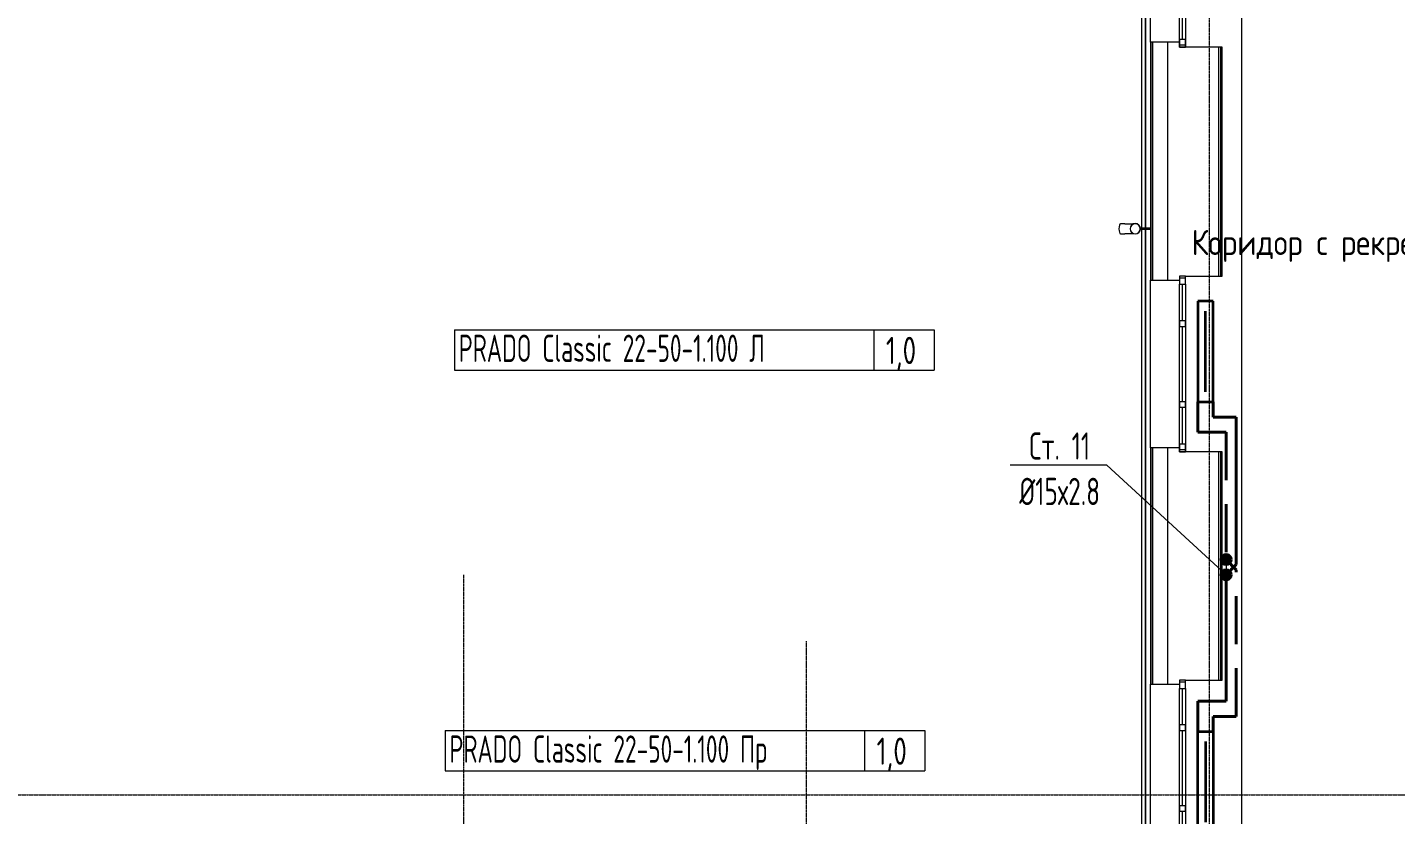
# Model space of a CAD drawing. Header units: millimetres. Extents: x -3929 to 624051, y 52832 to 514950.
# Drawn here: x 205170 to 218744, y 432418 to 440221 of the extents above; entities that cross this region are included whole.
import ezdxf
from ezdxf import colors
from ezdxf.entities.mleader import LeaderData, LeaderLine
from ezdxf.enums import TextEntityAlignment as Align
from ezdxf.math import Vec2, Vec3

# ---------------------------------------------------------------- set-up
doc = ezdxf.new("R2010")
doc.units = ezdxf.units.MM
for name, pattern in [('ADSK_Линия сетки', [25, 20, -2.5, 0, -2.5]), ('ADSK_Штриховая_ш2 п1', [3, 2, -1]), ('Hidden', [7.14375, 4.7625, -2.38125])]:
    doc.linetypes.add(name, pattern=pattern)
for name, color, linetype, lineweight in [('_ Окна', 7, 'Continuous', 9), ('Марки помещений', 7, 'Continuous', 20), ('Обобщенные модели', 7, 'Continuous', 18), ('ОВ-О-Оборудование', 32, 'Continuous', 35), ('ОВ-ТЕКСТ', 7, 'Continuous', 25), ('Окна', 7, 'Continuous', 9), ('Оси', 253, 'Continuous', 9), ('Перекрытие', 7, 'Continuous', 18), ('Стены наружные', 7, 'Continuous', 18), ('Стены несущие', 7, 'Continuous', 30), ('Стены отделка', 7, 'Continuous', 30), ('Стены штриховка', 7, 'Continuous', 9)]:
    doc.layers.add(name, color=color, linetype=linetype, lineweight=lineweight)
for name, color, linetype in [('ПРИБОРЫ', 3, 'Continuous'), ('статистика приборов', 252, 'Continuous'), ('стояки', 7, 'Continuous')]:
    doc.layers.add(name, color=color, linetype=linetype)
doc.layers.add('т11.1', color=1, linetype='Continuous', true_color=0xff0000)
doc.layers.add('т21.1', color=5, linetype='Continuous', true_color=0x0000ff)
doc.styles.add('GOST Common_2', font='GOST_Common.ttf', dxfattribs={"width": 0.9, "height": 250})
doc.styles.add('СТИЛЬ', font='simplex.shx', dxfattribs={"width": 0.65})

# ---------------------------------------------------------------- blocks, each defined once
blk = doc.blocks.new('*U2874')
at = {"layer": 'ОВ-О-Оборудование', "color": 32, "ltscale": 0.1, "true_color": 0xcd6928}
for p, q in [((500, 75), (-500, 75)), ((-500, 75), (-500, -75)), ((-400, 0), (400, 0)), ((500, -75), (500, 75)), ((-500, -75), (500, -75))]:
    blk.add_line(p, q, dxfattribs=at)
blk = doc.blocks.new('4 этаж')
at = {"layer": '_ Окна', "color": 253, "lineweight": 0}
for p, q in [((407370, 29889), (407370, 30249)), ((407340, 29889), (407400, 29889)), ((407340, 29809), (407340, 29889)), ((407400, 29889), (407400, 29809)), ((407400, 29829), (407340, 29829)), ((407400, 29809), (407340, 29809)), ((407400, 27539), (407340, 27539)), ((407340, 27539), (407340, 27459)), ((407400, 27519), (407340, 27519)), ((407340, 27459), (407400, 27459)), ((407370, 27099), (407370, 27459)), ((407400, 27459), (407400, 27539)), ((407340, 27099), (407400, 27099)), ((407340, 27039), (407340, 27099)), ((407400, 27039), (407340, 27039)), ((407370, 26299), (407370, 27039)), ((407400, 27099), (407400, 27039)), ((407340, 26299), (407400, 26299)), ((407340, 26239), (407340, 26299)), ((407400, 26239), (407340, 26239)), ((407370, 25879), (407370, 26239)), ((407400, 26299), (407400, 26239)), ((407340, 25879), (407400, 25879)), ((407340, 25799), (407340, 25879)), ((407400, 25819), (407340, 25819)), ((407400, 25799), (407340, 25799)), ((407400, 25879), (407400, 25799)), ((407400, 23534), (407340, 23534)), ((407340, 23534), (407340, 23454)), ((407400, 23514), (407340, 23514)), ((407400, 23454), (407400, 23534)), ((407340, 23454), (407400, 23454)), ((407370, 23094), (407370, 23454)), ((407340, 23094), (407400, 23094)), ((407340, 23034), (407340, 23094)), ((407400, 23094), (407400, 23034)), ((407400, 23034), (407340, 23034)), ((407370, 22294), (407370, 23034)), ((407340, 22294), (407400, 22294)), ((407340, 22234), (407340, 22294)), ((407400, 22294), (407400, 22234)), ((407400, 22234), (407340, 22234)), ((407370, 21874), (407370, 22234))]:
    blk.add_line(p, q, dxfattribs=at)
at = {"layer": 'Обобщенные модели', "color": 253, "lineweight": 0}
for p, q in [((406797, 28060), (406754, 28060)), ((406797, 28060), (406802, 28060)), ((406802, 28060), (406808, 28060)), ((406808, 28060), (406813, 28060)), ((406813, 28060), (406819, 28060)), ((406819, 28060), (406824, 28060)), ((406824, 28060), (406829, 28060)), ((406829, 28060), (406834, 28060)), ((406834, 28060), (406839, 28060)), ((406839, 28060), (406844, 28060)), ((406844, 28060), (406849, 28060)), ((406849, 28060), (406853, 28060)), ((406853, 28060), (406857, 28060)), ((406857, 28060), (406861, 28060)), ((406861, 28060), (406865, 28060)), ((406865, 28060), (406869, 28060)), ((406869, 28060), (406873, 28060)), ((406873, 28060), (406876, 28060)), ((406876, 28060), (406879, 28060)), ((406879, 28060), (406882, 28060)), ((406882, 28060), (406885, 28060)), ((406885, 28060), (406887, 28060)), ((407050, 28015), (406951, 28015)), ((406951, 28005), (407050, 28005)), ((406754, 27960), (406797, 27960)), ((406799, 27960), (406797, 27960)), ((406805, 27960), (406799, 27960)), ((406810, 27960), (406805, 27960)), ((406816, 27960), (406810, 27960)), ((406821, 27960), (406816, 27960)), ((406826, 27960), (406821, 27960)), ((406831, 27960), (406826, 27960)), ((406836, 27960), (406831, 27960)), ((406841, 27960), (406836, 27960)), ((406846, 27960), (406841, 27960)), ((406851, 27960), (406846, 27960)), ((406855, 27960), (406851, 27960)), ((406859, 27960), (406855, 27960)), ((406863, 27960), (406859, 27960)), ((406867, 27960), (406863, 27960)), ((406871, 27960), (406867, 27960)), ((406874, 27960), (406871, 27960)), ((406877, 27960), (406874, 27960)), ((406881, 27960), (406877, 27960)), ((406883, 27960), (406881, 27960)), ((406886, 27960), (406883, 27960)), ((406887, 27960), (406886, 27960))]:
    blk.add_line(p, q, dxfattribs=at)
for radius, start, end in [(52, 0, 180), (52, 180, 0), (50, 0, 180), (50, 180, 0)]:
    blk.add_arc((406900, 28010), radius, start, end, dxfattribs=at)
for start_param, end_param in [(3.141593, 4.712389), (4.712389, 6.283185)]:
    blk.add_ellipse((406754, 28010), major_axis=(0, -50), ratio=0.309017, start_param=start_param, end_param=end_param, dxfattribs=at)
at = {"layer": 'Окна', "color": 253, "lineweight": 0}
for p, q in [((407340, 29889), (407340, 30249)), ((407400, 30249), (407400, 29889)), ((407340, 29889), (407340, 29809)), ((407400, 29809), (407400, 29889)), ((407340, 29809), (407400, 29809)), ((407340, 27539), (407340, 27459)), ((407400, 27539), (407340, 27539)), ((407340, 27099), (407340, 27459)), ((407400, 27459), (407400, 27539)), ((407400, 27459), (407400, 27099)), ((407340, 27099), (407340, 27039)), ((407340, 26299), (407340, 27039)), ((407400, 27039), (407400, 27099)), ((407400, 27039), (407400, 26299)), ((407340, 26299), (407340, 26239)), ((407340, 25879), (407340, 26239)), ((407400, 26239), (407400, 26299)), ((407400, 26239), (407400, 25879)), ((407340, 25879), (407340, 25799)), ((407340, 25799), (407400, 25799)), ((407400, 25799), (407400, 25879)), ((407340, 23534), (407340, 23454)), ((407400, 23534), (407340, 23534)), ((407400, 23454), (407400, 23534)), ((407340, 23094), (407340, 23454)), ((407400, 23454), (407400, 23094)), ((407340, 23094), (407340, 23034)), ((407400, 23034), (407400, 23094)), ((407340, 22294), (407340, 23034)), ((407400, 23034), (407400, 22294)), ((407340, 22294), (407340, 22234)), ((407400, 22234), (407400, 22294)), ((407340, 21874), (407340, 22234)), ((407400, 22234), (407400, 21874))]:
    blk.add_line(p, q, dxfattribs=at)
at = {"layer": 'Оси', "color": 253, "linetype": 'ADSK_Линия сетки', "lineweight": 0}
for p, q in [((407638, -2196), (407638, 46378)), ((400238, -2541), (400238, 24580)), ((403638, -2196), (403638, 23921)), ((351674, 22400), (417904, 22400))]:
    blk.add_line(p, q, dxfattribs=at)
at = {"layer": 'Перекрытие', "color": 253, "lineweight": 0}
blk.add_line((407956, 20633), (407956, 36572), dxfattribs=at)
at = {"layer": 'Стены наружные', "color": 253, "lineweight": 0}
for p, q in [((406965, 28014), (406965, 38850)), ((407000, 28014), (407000, 38850)), ((407000, 38850), (407000, 28014)), ((407050, 29859), (407050, 31549)), ((406965, 20877), (406965, 28005)), ((407000, 20826), (407000, 28005)), ((407000, 28005), (407000, 20877)), ((407050, 25839), (407050, 27499)), ((407050, 21834), (407050, 23494))]:
    blk.add_line(p, q, dxfattribs=at)
at = {"layer": 'Стены несущие', "color": 253, "lineweight": 0}
for p, q in [((407340, 29859), (407220, 29859)), ((407220, 29859), (407220, 27499)), ((407730, 29809), (407400, 29809)), ((407730, 27539), (407730, 29809)), ((407220, 27499), (407340, 27499)), ((407400, 27539), (407730, 27539)), ((407340, 25839), (407220, 25839)), ((407220, 25839), (407220, 23494)), ((407730, 25799), (407400, 25799)), ((407730, 23534), (407730, 25799)), ((407220, 23494), (407340, 23494)), ((407400, 23534), (407730, 23534))]:
    blk.add_line(p, q, dxfattribs=at)
at = {"layer": 'Стены отделка', "color": 253, "lineweight": 0}
for p, q in [((407070, 29859), (407050, 29859)), ((407050, 29859), (407050, 27499)), ((407220, 29859), (407070, 29859)), ((407762, 29809), (407730, 29809)), ((407762, 27539), (407762, 29809)), ((407050, 27499), (407070, 27499)), ((407070, 27499), (407220, 27499)), ((407730, 27539), (407762, 27539)), ((407070, 25839), (407050, 25839)), ((407050, 25839), (407050, 23494)), ((407220, 25839), (407070, 25839)), ((407762, 25799), (407730, 25799)), ((407762, 23534), (407762, 25799)), ((407050, 23494), (407070, 23494)), ((407070, 23494), (407220, 23494)), ((407730, 23534), (407762, 23534))]:
    blk.add_line(p, q, dxfattribs=at)
at = {"layer": 'Стены штриховка', "color": 253, "lineweight": 0}
for p, q in [((407070, 27499), (407070, 29859)), ((407070, 29859), (407070, 27499)), ((407750, 27539), (407750, 29809)), ((407760, 27539), (407760, 29809)), ((407070, 23494), (407070, 25839)), ((407070, 25839), (407070, 23494)), ((407750, 23534), (407750, 25799)), ((407760, 23534), (407760, 25799))]:
    blk.add_line(p, q, dxfattribs=at)
at = {"layer": 'Марки помещений', "color": 253, "lineweight": 0, "style": 'GOST Common_2', "width": 0.9}
blk.add_text('Коридор с рекреацией', height=250, dxfattribs=at).set_placement((407459, 27749))

msp = doc.modelspace()

# ---------------------------------------------------------------- hatches: boundary and pattern name
at = {"layer": 'т11.1', "lineweight": 40}
h = msp.add_hatch(color=256, dxfattribs=at)
h.dxf.hatch_style = 1
h.paths.add_polyline_path([(217111.989, 434795.76, 1), (217011.989, 434795.76, 1)])
at = {"layer": 'т21.1', "linetype": 'ADSK_Штриховая_ш2 п1', "lineweight": 40, "ltscale": 50}
h = msp.add_hatch(color=256, dxfattribs=at)
h.dxf.hatch_style = 1
h.paths.add_polyline_path([(217111.989, 434945.76, 1), (217011.989, 434945.76, 1)])

# ---------------------------------------------------------------- linework, layer by layer
at = {"layer": 'ПРИБОРЫ', "color": 7, "lineweight": 15}
for p, q in [((209406.645, 437223.602), (214166.266, 437223.602)), ((209406.645, 437223.602), (214166.266, 437223.602)), ((209406.645, 437223.602), (209406.645, 436823.602)), ((213566.266, 437223.602), (213566.266, 436823.602)), ((214166.266, 437223.602), (214166.266, 436823.602)), ((209406.645, 436823.602), (214166.266, 436823.602)), ((209314.314, 433251.017), (214073.934, 433251.017)), ((209314.314, 433251.017), (214073.934, 433251.017)), ((209314.314, 433251.017), (209314.314, 432851.017)), ((213473.934, 433251.017), (213473.934, 432851.017)), ((214073.934, 433251.017), (214073.934, 432851.017)), ((209314.314, 432851.017), (214073.934, 432851.017))]:
    msp.add_line(p, q, dxfattribs=at)
at = {"layer": 'т11.1', "lineweight": 40}
for p, q in [((216933.33, 436508.755), (216933.33, 436358.755)), ((216933.33, 436358.755), (217162.987, 436358.755)), ((217162.987, 436358.755), (217162.987, 434896.758)), ((217061.989, 434795.76), (217162.987, 434896.758)), ((217062.987, 433541.845), (217061.989, 434795.76)), ((216783.33, 433241.845), (216783.33, 433541.845)), ((216783.33, 433541.845), (217062.987, 433541.845))]:
    msp.add_line(p, q, dxfattribs=at)
msp.add_circle((217061.989, 434795.76), 50, dxfattribs=at)
at = {"layer": 'т21.1', "linetype": 'Hidden', "lineweight": 40, "ltscale": 100}
for p, q in [((216783.33, 436508.755), (216783.33, 436208.755)), ((216783.33, 436208.755), (217062.987, 436208.755)), ((217062.987, 436208.755), (217061.989, 434945.76)), ((217061.989, 434945.76), (217162.987, 434844.763)), ((217162.987, 433391.845), (217162.987, 434844.763)), ((216933.33, 433241.845), (216933.33, 433391.845)), ((216933.33, 433391.845), (217162.987, 433391.845))]:
    msp.add_line(p, q, dxfattribs=at)
at = {"layer": 'т21.1', "lineweight": 40, "ltscale": 50}
msp.add_circle((217061.989, 434945.76), 50, dxfattribs=at)

# ---------------------------------------------------------------- block references
at = {"layer": 'ОВ-О-Оборудование', "ltscale": 10, "rotation": 90.00000000000001}
msp.add_blockref('*U2874', (216858.33, 437008.755), dxfattribs=at)
at = {"layer": 'ОВ-О-Оборудование', "ltscale": 10, "xscale": -1, "rotation": 90}
msp.add_blockref('*U2874', (216858.33, 432741.845), dxfattribs=at)
at = {"layer": 'стояки', "color": 5, "lineweight": 40}
msp.add_blockref('4 этаж', (-190738.98, 410215.433), dxfattribs=at)

# ---------------------------------------------------------------- texts
at = {"layer": 'статистика приборов', "color": 7, "style": 'СТИЛЬ', "width": 0.6}
for s, p in [('PRADO Classic 22-50-1.100 Л      ', (209449.622, 436905.455)), ('PRADO Classic 22-50-1.100 Пр      ', (209357.291, 432932.87))]:
    msp.add_text(s, height=270, dxfattribs=at).set_placement(p)
at = {"layer": 'статистика приборов', "color": 7, "style": 'СТИЛЬ', "width": 0.7}
for p in [(213837.331, 436884.053), (213745, 432911.468)]:
    msp.add_text('1,0', height=270, dxfattribs=at).set_placement(p, align=Align.CENTER)

# ---------------------------------------------------------------- leaders
at = {"layer": 'ОВ-ТЕКСТ', "color": 7}
ml = msp.add_multileader_mtext('Standard', dxfattribs=at)
ml.set_content('\\A1;Ст. 11^J%%C15х2.8 ', color=7, style='СТИЛЬ')
ml.set_leader_properties(color=7, lineweight=18)
ml.build(insert=Vec2(0, 0))
ml.multileader.update_dxf_attribs({"text_left_attachment_type": 6, "text_right_attachment_type": 6, "dogleg_length": 0.36, "arrow_head_size": 0.126})
ctx = ml.context
ctx.base_point, ctx.char_height, ctx.arrow_head_size, ctx.landing_gap_size, ctx.plane_origin = Vec3(214943.161, 435882.468), 270, 0.126, 0.063, Vec3(219578.427, 431963.401)
ctx.left_attachment, ctx.right_attachment, ctx.text_align_type = 6, 6, 1
notes = []
notes.append((ctx, [(1, (1, 1, 0), (215879.539, 435882.468), (-1, 0), 0.252, [(0, [(217061.989, 434945.76), (217061.989, 434795.76)], 0, [])])]))
ctx.mtext.insert, ctx.mtext.width, ctx.mtext.alignment, ctx.mtext.flow_direction = Vec3(215411.224, 436206.468), 1404.14984, 2, 5
for ctx, leaders in notes:
    for number, flags, end, landing, length, lines in leaders:
        leader = LeaderData()
        leader.index, (leader.has_last_leader_line, leader.has_dogleg_vector, leader.attachment_direction) = number, flags
        leader.last_leader_point, leader.dogleg_vector, leader.dogleg_length = Vec3(end), Vec3(landing), length
        for number, points, colour, breaks in lines:
            line = LeaderLine()
            line.index, line.vertices, line.color, line.breaks = number, Vec3.list(points), colors.encode_raw_color(colour), breaks
            leader.lines.append(line)
        ctx.leaders.append(leader)

doc.saveas('drawing.dxf')
